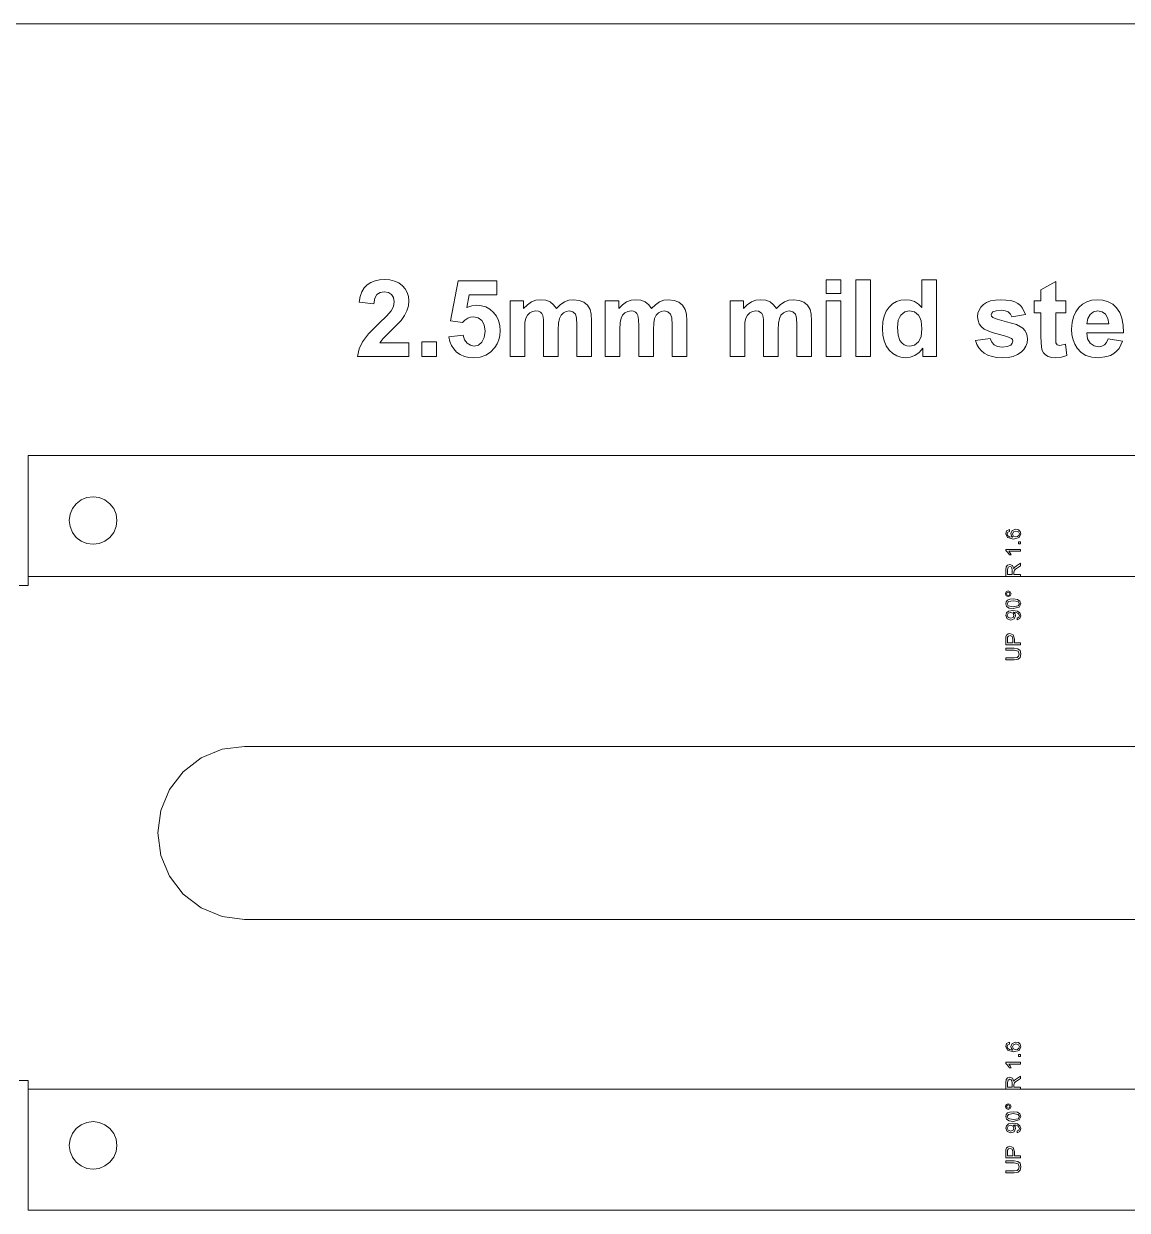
# Model space of a CAD drawing. Extents: x -144 to 2042, y -154 to 468.
# Drawn here: x 208 to 463, y 193.5 to 467.7 of the extents above; entities that cross this region are included whole.
import ezdxf

# ---------------------------------------------------------------- set-up
doc = ezdxf.new("R2010")
doc.units = 0
doc.layers.add('2.5mm mild steel', color=7, linetype='BYLAYER', lineweight=5)
doc.layers.add('Layer0', color=7, linetype='BYLAYER', lineweight=5)

msp = doc.modelspace()

# ---------------------------------------------------------------- linework, layer by layer
at = {"layer": '2.5mm mild steel'}
for p, q in [((290.24, 408.48), (291.38, 408.55)), ((291.38, 408.55), (292.62, 408.47)), ((393.45, 405.34), (393.45, 408.48)), ((393.45, 408.48), (396.85, 408.48)), ((396.85, 408.48), (396.85, 405.34)), ((400.32, 390.78), (400.32, 408.48)), ((400.32, 408.48), (403.72, 408.48)), ((403.72, 408.48), (403.72, 390.78)), ((415.56, 402.11), (415.56, 408.48)), ((415.56, 408.48), (418.95, 408.48)), ((418.95, 408.48), (418.95, 390.78)), ((286.13, 405.72), (286.68, 406.63)), ((286.68, 406.63), (287.4, 407.33)), ((287.4, 407.33), (288.24, 407.87)), ((288.24, 407.87), (289.19, 408.25)), ((289.19, 408.25), (290.24, 408.48)), ((291.3, 405.74), (290.34, 405.58)), ((292.26, 405.59), (291.3, 405.74)), ((292.62, 408.47), (293.72, 408.2)), ((293.72, 408.2), (294.68, 407.76)), ((294.68, 407.76), (295.5, 407.14)), ((295.5, 407.14), (296.15, 406.39)), ((296.15, 406.39), (296.62, 405.56)), ((306.62, 399.03), (308.36, 408.24)), ((308.36, 408.24), (317.33, 408.24)), ((317.33, 408.24), (317.33, 405.06)), ((443.07, 406.15), (446.48, 408.13)), ((443.07, 403.6), (443.07, 406.15)), ((446.48, 408.13), (446.48, 403.6)), ((285.5, 403.31), (285.73, 404.62)), ((288.88, 402.98), (285.5, 403.31)), ((285.73, 404.62), (286.13, 405.72)), ((289.11, 404.25), (288.88, 402.98)), ((289.61, 405.1), (289.11, 404.25)), ((290.34, 405.58), (289.61, 405.1)), ((292.98, 405.13), (292.26, 405.59)), ((293.44, 404.39), (292.98, 405.13)), ((293.42, 402.35), (293.59, 403.39)), ((293.59, 403.39), (293.44, 404.39)), ((296.62, 405.56), (296.9, 404.64)), ((297, 403.63), (296.89, 402.46)), ((296.9, 404.64), (297, 403.63)), ((310.93, 405.06), (310.4, 402.06)), ((317.33, 405.06), (310.93, 405.06)), ((320.38, 403.6), (323.51, 403.6)), ((320.38, 390.78), (320.38, 403.6)), ((323.51, 403.6), (323.51, 401.85)), ((324.39, 402.75), (325.34, 403.38)), ((325.34, 403.38), (326.38, 403.77)), ((326.38, 403.77), (327.5, 403.89)), ((327.5, 403.89), (328.65, 403.77)), ((328.65, 403.77), (329.64, 403.39)), ((329.64, 403.39), (330.46, 402.75)), ((332, 402.75), (332.95, 403.39)), ((332.95, 403.39), (333.96, 403.77)), ((333.96, 403.77), (335.04, 403.89)), ((335.04, 403.89), (336.34, 403.75)), ((336.34, 403.75), (337.43, 403.32)), ((337.43, 403.32), (338.28, 402.61)), ((342.36, 403.6), (345.49, 403.6)), ((342.36, 390.78), (342.36, 403.6)), ((345.49, 403.6), (345.49, 401.85)), ((346.37, 402.75), (347.33, 403.38)), ((347.33, 403.38), (348.37, 403.77)), ((348.37, 403.77), (349.49, 403.89)), ((349.49, 403.89), (350.64, 403.77)), ((350.64, 403.77), (351.62, 403.39)), ((351.62, 403.39), (352.45, 402.75)), ((353.99, 402.75), (354.93, 403.39)), ((354.93, 403.39), (355.94, 403.77)), ((355.94, 403.77), (357.02, 403.89)), ((357.02, 403.89), (358.32, 403.75)), ((358.32, 403.75), (359.41, 403.32)), ((359.41, 403.32), (360.26, 402.61)), ((371.22, 403.6), (374.34, 403.6)), ((371.22, 390.78), (371.22, 403.6)), ((374.34, 403.6), (374.34, 401.85)), ((375.22, 402.75), (376.18, 403.38)), ((376.18, 403.38), (377.22, 403.77)), ((377.22, 403.77), (378.34, 403.89)), ((378.34, 403.89), (379.49, 403.77)), ((379.49, 403.77), (380.48, 403.39)), ((380.48, 403.39), (381.3, 402.75)), ((382.84, 402.75), (383.78, 403.39)), ((383.78, 403.39), (384.8, 403.77)), ((384.8, 403.77), (385.87, 403.89)), ((385.87, 403.89), (387.18, 403.75)), ((387.18, 403.75), (388.26, 403.32)), ((388.26, 403.32), (389.12, 402.61)), ((396.85, 405.34), (393.45, 405.34)), ((393.45, 390.78), (393.45, 403.6)), ((393.45, 403.6), (396.85, 403.6)), ((396.85, 403.6), (396.85, 390.78)), ((408.78, 402.94), (409.7, 403.47)), ((409.7, 403.47), (410.72, 403.79)), ((410.72, 403.79), (411.84, 403.89)), ((411.84, 403.89), (412.88, 403.78)), ((412.88, 403.78), (413.84, 403.45)), ((413.84, 403.45), (414.74, 402.89)), ((429.76, 402.76), (430.5, 403.26)), ((430.5, 403.26), (431.43, 403.61)), ((431.43, 403.61), (432.54, 403.82)), ((432.54, 403.82), (433.84, 403.89)), ((433.84, 403.89), (436.13, 403.68)), ((436.13, 403.68), (437.02, 403.41)), ((437.02, 403.41), (437.75, 403.04)), ((437.75, 403.04), (438.34, 402.56)), ((441.51, 400.9), (441.51, 403.6)), ((441.51, 403.6), (443.07, 403.6)), ((446.48, 403.6), (448.79, 403.6)), ((448.79, 403.6), (448.79, 400.9)), ((452.71, 402.88), (453.71, 403.44)), ((453.71, 403.44), (454.82, 403.78)), ((454.82, 403.78), (456.04, 403.89)), ((456.04, 403.89), (457.39, 403.78)), ((457.39, 403.78), (458.6, 403.42)), ((458.6, 403.42), (459.65, 402.83)), ((291.93, 400.21), (292.89, 401.31)), ((292.89, 401.31), (293.42, 402.35)), ((296.57, 401.35), (296.01, 400.25)), ((296.89, 402.46), (296.57, 401.35)), ((310.4, 402.06), (311.54, 402.48)), ((311.54, 402.48), (312.71, 402.63)), ((312.71, 402.63), (313.8, 402.52)), ((313.8, 402.52), (314.8, 402.22)), ((314.8, 402.22), (315.71, 401.7)), ((315.71, 401.7), (316.54, 400.98)), ((316.54, 400.98), (317.23, 400.1)), ((323.51, 401.85), (324.39, 402.75)), ((324.4, 400.36), (324.04, 399.66)), ((324.94, 400.88), (324.4, 400.36)), ((325.61, 401.19), (324.94, 400.88)), ((326.36, 401.3), (325.61, 401.19)), ((326.94, 401.23), (326.36, 401.3)), ((327.39, 401.03), (326.94, 401.23)), ((327.72, 400.7), (327.39, 401.03)), ((327.95, 400.22), (327.72, 400.7)), ((330.46, 402.75), (331.12, 401.85)), ((331.12, 401.85), (332, 402.75)), ((332.17, 400.33), (331.8, 399.59)), ((332.71, 400.86), (332.17, 400.33)), ((333.35, 401.19), (332.71, 400.86)), ((334.05, 401.3), (333.35, 401.19)), ((334.9, 401.12), (334.05, 401.3)), ((335.49, 400.57), (334.9, 401.12)), ((335.76, 399.68), (335.49, 400.57)), ((338.28, 402.61), (338.89, 401.64)), ((338.89, 401.64), (339.15, 400.56)), ((339.15, 400.56), (339.24, 398.98)), ((345.49, 401.85), (346.37, 402.75)), ((346.39, 400.36), (346.03, 399.66)), ((346.93, 400.88), (346.39, 400.36)), ((347.59, 401.19), (346.93, 400.88)), ((348.34, 401.3), (347.59, 401.19)), ((348.92, 401.23), (348.34, 401.3)), ((349.37, 401.03), (348.92, 401.23)), ((349.7, 400.7), (349.37, 401.03)), ((349.93, 400.22), (349.7, 400.7)), ((352.45, 402.75), (353.11, 401.85)), ((353.11, 401.85), (353.99, 402.75)), ((354.15, 400.33), (353.78, 399.59)), ((354.69, 400.86), (354.15, 400.33)), ((355.34, 401.19), (354.69, 400.86)), ((356.03, 401.3), (355.34, 401.19)), ((356.88, 401.12), (356.03, 401.3)), ((357.48, 400.57), (356.88, 401.12)), ((357.74, 399.68), (357.48, 400.57)), ((360.26, 402.61), (360.87, 401.64)), ((360.87, 401.64), (361.13, 400.56)), ((361.13, 400.56), (361.22, 398.98)), ((374.34, 401.85), (375.22, 402.75)), ((375.24, 400.36), (374.88, 399.66)), ((375.78, 400.88), (375.24, 400.36)), ((376.45, 401.19), (375.78, 400.88)), ((377.19, 401.3), (376.45, 401.19)), ((377.78, 401.23), (377.19, 401.3)), ((378.22, 401.03), (377.78, 401.23)), ((378.56, 400.7), (378.22, 401.03)), ((378.79, 400.22), (378.56, 400.7)), ((381.3, 402.75), (381.96, 401.85)), ((381.96, 401.85), (382.84, 402.75)), ((383, 400.33), (382.64, 399.59)), ((383.54, 400.86), (383, 400.33)), ((384.19, 401.19), (383.54, 400.86)), ((384.88, 401.3), (384.19, 401.19)), ((385.73, 401.12), (384.88, 401.3)), ((386.33, 400.57), (385.73, 401.12)), ((386.59, 399.68), (386.33, 400.57)), ((389.12, 402.61), (389.72, 401.64)), ((389.72, 401.64), (389.99, 400.56)), ((389.99, 400.56), (390.07, 398.98)), ((406.82, 400.11), (407.29, 401.25)), ((407.29, 401.25), (407.97, 402.2)), ((407.97, 402.2), (408.78, 402.94)), ((410.71, 400.34), (410.36, 399.8)), ((411.62, 401.06), (410.71, 400.34)), ((412.73, 401.3), (411.62, 401.06)), ((413.87, 401.06), (412.73, 401.3)), ((414.77, 400.33), (413.87, 401.06)), ((414.74, 402.89), (415.56, 402.11)), ((415.12, 399.76), (414.77, 400.33)), ((428.44, 399.96), (428.52, 400.76)), ((428.52, 400.76), (428.77, 401.49)), ((428.77, 401.49), (429.18, 402.16)), ((429.18, 402.16), (429.76, 402.76)), ((431.69, 400.78), (431.59, 400.39)), ((431.59, 400.39), (431.68, 400.06)), ((431.98, 401.08), (431.69, 400.78)), ((432.75, 401.36), (431.98, 401.08)), ((433.9, 401.46), (432.75, 401.36)), ((434.84, 401.36), (433.9, 401.46)), ((435.53, 401.06), (434.84, 401.36)), ((436.01, 400.57), (435.53, 401.06)), ((436.31, 399.91), (436.01, 400.57)), ((439.51, 400.5), (436.31, 399.91)), ((438.34, 402.56), (438.83, 401.97)), ((438.83, 401.97), (439.51, 400.5)), ((443.07, 400.9), (441.51, 400.9)), ((443.07, 395.31), (443.07, 400.9)), ((448.79, 400.9), (446.48, 400.9)), ((446.48, 400.9), (446.48, 395.73)), ((450.57, 399.94), (451.1, 401.1)), ((451.1, 401.1), (451.82, 402.09)), ((451.82, 402.09), (452.71, 402.88)), ((454.41, 400.49), (453.87, 399.54)), ((455.23, 401.1), (454.41, 400.49)), ((456.24, 401.3), (455.23, 401.1)), ((457.2, 401.11), (456.24, 401.3)), ((458.01, 400.53), (457.2, 401.11)), ((458.56, 399.59), (458.01, 400.53)), ((459.65, 402.83), (460.55, 402)), ((460.55, 402), (461.27, 400.93)), ((461.27, 400.93), (461.77, 399.61)), ((287.7, 396.03), (290.08, 398.41)), ((290.08, 398.41), (291.93, 400.21)), ((295.21, 399.09), (292.99, 396.83)), ((296.01, 400.25), (295.21, 399.09)), ((309.37, 398.63), (306.62, 399.03)), ((309.97, 399.2), (309.37, 398.63)), ((310.6, 399.6), (309.97, 399.2)), ((311.28, 399.84), (310.6, 399.6)), ((311.99, 399.92), (311.28, 399.84)), ((313.05, 399.72), (311.99, 399.92)), ((313.89, 399.11), (313.05, 399.72)), ((314.44, 398.09), (313.89, 399.11)), ((314.62, 396.66), (314.44, 398.09)), ((317.23, 400.1), (317.72, 399.1)), ((317.72, 399.1), (318.01, 397.97)), ((318.01, 397.97), (318.11, 396.72)), ((323.84, 398.6), (323.77, 397.01)), ((324.04, 399.66), (323.84, 398.6)), ((328.08, 399.35), (327.95, 400.22)), ((328.13, 397.81), (328.08, 399.35)), ((328.13, 390.78), (328.13, 397.81)), ((331.59, 398.51), (331.52, 396.94)), ((331.8, 399.59), (331.59, 398.51)), ((335.84, 398.11), (335.76, 399.68)), ((335.84, 390.78), (335.84, 398.11)), ((339.24, 398.98), (339.24, 390.78)), ((345.82, 398.6), (345.76, 397.01)), ((346.03, 399.66), (345.82, 398.6)), ((350.07, 399.35), (349.93, 400.22)), ((350.11, 397.81), (350.07, 399.35)), ((350.11, 390.78), (350.11, 397.81)), ((353.58, 398.51), (353.51, 396.94)), ((353.78, 399.59), (353.58, 398.51)), ((357.83, 398.11), (357.74, 399.68)), ((357.83, 390.78), (357.83, 398.11)), ((361.22, 398.98), (361.22, 390.78)), ((374.68, 398.6), (374.61, 397.01)), ((374.88, 399.66), (374.68, 398.6)), ((378.92, 399.35), (378.79, 400.22)), ((378.97, 397.81), (378.92, 399.35)), ((378.97, 390.78), (378.97, 397.81)), ((382.43, 398.51), (382.36, 396.94)), ((382.64, 399.59), (382.43, 398.51)), ((386.68, 398.11), (386.59, 399.68)), ((386.68, 390.78), (386.68, 398.11)), ((390.07, 398.98), (390.07, 390.78)), ((406.43, 397.24), (406.53, 398.77)), ((406.53, 398.77), (406.82, 400.11)), ((410.1, 399.14), (409.9, 397.47)), ((410.36, 399.8), (410.1, 399.14)), ((415.37, 399.05), (415.12, 399.76)), ((415.57, 397.15), (415.37, 399.05)), ((428.54, 399.09), (428.44, 399.96)), ((428.82, 398.31), (428.54, 399.09)), ((429.3, 397.64), (428.82, 398.31)), ((429.96, 397.07), (429.3, 397.64)), ((431.68, 400.06), (431.93, 399.78)), ((431.93, 399.78), (432.95, 399.37)), ((432.95, 399.37), (435.1, 398.82)), ((435.1, 398.82), (437.4, 398.14)), ((437.4, 398.14), (438.88, 397.31)), ((450.16, 397.1), (450.26, 398.6)), ((450.26, 398.6), (450.57, 399.94)), ((453.87, 399.54), (453.7, 398.29)), ((453.7, 398.29), (458.77, 398.29)), ((458.77, 398.29), (458.56, 399.59)), ((461.77, 399.61), (462.06, 398.04)), ((462.06, 398.04), (462.13, 396.22)), ((286.26, 394.17), (287.7, 396.03)), ((290.95, 394.88), (290.26, 393.93)), ((292.99, 396.83), (290.95, 394.88)), ((306.21, 395.33), (309.59, 395.68)), ((306.44, 394.28), (306.21, 395.33)), ((309.59, 395.68), (309.87, 394.66)), ((313.88, 394.06), (314.44, 395.14)), ((314.44, 395.14), (314.62, 396.66)), ((318.03, 395.66), (317.79, 394.66)), ((318.11, 396.72), (318.03, 395.66)), ((323.77, 397.01), (323.77, 390.78)), ((331.52, 396.94), (331.52, 390.78)), ((345.76, 397.01), (345.76, 390.78)), ((353.51, 396.94), (353.51, 390.78)), ((374.61, 397.01), (374.61, 390.78)), ((382.36, 396.94), (382.36, 390.78)), ((406.53, 395.74), (406.43, 397.24)), ((406.83, 394.41), (406.53, 395.74)), ((409.9, 397.47), (410.04, 395.7)), ((410.04, 395.7), (410.46, 394.5)), ((415.11, 394.73), (415.37, 395.41)), ((415.37, 395.41), (415.57, 397.15)), ((427.97, 394.44), (431.37, 394.96)), ((431.81, 396.29), (429.96, 397.07)), ((431.37, 394.96), (431.7, 394.09)), ((435.16, 395.42), (431.81, 396.29)), ((436.3, 394.97), (435.16, 395.42)), ((436.48, 394.69), (436.3, 394.97)), ((438.88, 397.31), (439.35, 396.82)), ((439.35, 396.82), (439.68, 396.23)), ((439.68, 396.23), (439.88, 395.56)), ((439.94, 394.79), (439.85, 393.94)), ((439.88, 395.56), (439.94, 394.79)), ((443.18, 392.92), (443.07, 395.31)), ((446.48, 395.73), (446.54, 393.9)), ((450.24, 395.82), (450.16, 397.1)), ((450.48, 394.66), (450.24, 395.82)), ((462.13, 396.22), (453.64, 396.22)), ((453.64, 396.22), (453.86, 394.87)), ((453.86, 394.87), (454.46, 393.87)), ((458.23, 394.03), (458.57, 394.86)), ((458.57, 394.86), (461.95, 394.3)), ((285.1, 390.78), (285.49, 392.52)), ((285.49, 392.52), (286.26, 394.17)), ((290.26, 393.93), (297, 393.93)), ((297, 393.93), (297, 390.78)), ((300.01, 390.78), (300.01, 394.18)), ((300.01, 394.18), (303.41, 394.18)), ((303.41, 394.18), (303.41, 390.78)), ((306.82, 393.34), (306.44, 394.28)), ((307.36, 392.51), (306.82, 393.34)), ((308.05, 391.8), (307.36, 392.51)), ((309.87, 394.66), (310.44, 393.87)), ((310.44, 393.87), (311.21, 393.37)), ((311.21, 393.37), (312.09, 393.2)), ((312.09, 393.2), (313.07, 393.41)), ((313.07, 393.41), (313.88, 394.06)), ((316.84, 392.82), (315.9, 391.8)), ((317.4, 393.71), (316.84, 392.82)), ((317.79, 394.66), (317.4, 393.71)), ((407.32, 393.25), (406.83, 394.41)), ((408.01, 392.27), (407.32, 393.25)), ((408.83, 391.5), (408.01, 392.27)), ((410.46, 394.5), (410.92, 393.92)), ((410.92, 393.92), (411.45, 393.51)), ((411.45, 393.51), (412.06, 393.26)), ((412.06, 393.26), (412.76, 393.17)), ((412.76, 393.17), (413.84, 393.42)), ((413.84, 393.42), (414.75, 394.17)), ((414.75, 394.17), (415.11, 394.73)), ((415.8, 392.67), (414.94, 391.71)), ((415.8, 390.78), (415.8, 392.67)), ((428.27, 393.58), (427.97, 394.44)), ((428.7, 392.81), (428.27, 393.58)), ((429.27, 392.13), (428.7, 392.81)), ((429.97, 391.56), (429.27, 392.13)), ((431.7, 394.09), (432.25, 393.46)), ((432.25, 393.46), (433.05, 393.07)), ((433.05, 393.07), (434.11, 392.94)), ((434.11, 392.94), (435.27, 393.06)), ((435.27, 393.06), (436.09, 393.43)), ((436.09, 393.43), (436.43, 393.82)), ((436.43, 393.82), (436.54, 394.33)), ((436.54, 394.33), (436.48, 394.69)), ((439.12, 392.43), (438.47, 391.76)), ((439.58, 393.15), (439.12, 392.43)), ((439.85, 393.94), (439.58, 393.15)), ((443.37, 392.17), (443.18, 392.92)), ((443.66, 391.6), (443.37, 392.17)), ((446.54, 393.9), (446.84, 393.48)), ((446.84, 393.48), (447.42, 393.31)), ((447.42, 393.31), (448.78, 393.63)), ((448.78, 393.63), (449.07, 391)), ((450.87, 393.61), (450.48, 394.66)), ((451.43, 392.68), (450.87, 393.61)), ((452.34, 391.72), (451.43, 392.68)), ((454.46, 393.87), (455.34, 393.24)), ((455.34, 393.24), (456.41, 393.03)), ((456.41, 393.03), (457.15, 393.14)), ((457.15, 393.14), (457.75, 393.46)), ((457.75, 393.46), (458.23, 394.03)), ((461.11, 392.66), (460.55, 392.01)), ((461.95, 394.3), (461.11, 392.66)), ((297, 390.78), (285.1, 390.78)), ((303.41, 390.78), (300.01, 390.78)), ((308.88, 391.22), (308.05, 391.8)), ((309.83, 390.81), (308.88, 391.22)), ((310.88, 390.56), (309.83, 390.81)), ((312.05, 390.48), (310.88, 390.56)), ((313.5, 390.63), (312.05, 390.48)), ((314.78, 391.07), (313.5, 390.63)), ((315.9, 391.8), (314.78, 391.07)), ((323.77, 390.78), (320.38, 390.78)), ((331.52, 390.78), (328.13, 390.78)), ((339.24, 390.78), (335.84, 390.78)), ((345.76, 390.78), (342.36, 390.78)), ((353.51, 390.78), (350.11, 390.78)), ((361.22, 390.78), (357.83, 390.78)), ((374.61, 390.78), (371.22, 390.78)), ((382.36, 390.78), (378.97, 390.78)), ((390.07, 390.78), (386.68, 390.78)), ((396.85, 390.78), (393.45, 390.78)), ((403.72, 390.78), (400.32, 390.78)), ((409.74, 390.94), (408.83, 391.5)), ((410.73, 390.6), (409.74, 390.94)), ((411.79, 390.49), (410.73, 390.6)), ((412.87, 390.63), (411.79, 390.49)), ((413.95, 391.03), (412.87, 390.63)), ((414.94, 391.71), (413.95, 391.03)), ((418.95, 390.78), (415.8, 390.78)), ((430.8, 391.09), (429.97, 391.56)), ((431.77, 390.76), (430.8, 391.09)), ((432.87, 390.56), (431.77, 390.76)), ((434.11, 390.49), (432.87, 390.56)), ((435.47, 390.57), (434.11, 390.49)), ((436.65, 390.81), (435.47, 390.57)), ((437.65, 391.21), (436.65, 390.81)), ((438.47, 391.76), (437.65, 391.21)), ((444.1, 391.15), (443.66, 391.6)), ((444.74, 390.8), (444.1, 391.15)), ((445.52, 390.57), (444.74, 390.8)), ((446.39, 390.49), (445.52, 390.57)), ((447.81, 390.62), (446.39, 390.49)), ((449.07, 391), (447.81, 390.62)), ((453.47, 391.04), (452.34, 391.72)), ((454.81, 390.63), (453.47, 391.04)), ((456.38, 390.49), (454.81, 390.63)), ((458.31, 390.74), (456.38, 390.49)), ((459.15, 391.04), (458.31, 390.74)), ((459.89, 391.47), (459.15, 391.04)), ((460.55, 392.01), (459.89, 391.47))]:
    msp.add_line(p, q, dxfattribs=at)
at = {"layer": 'Layer0'}
for p, q in [((-143.91, 467.66), (1391.75, 467.66)), ((659.02, 367.88), (209.02, 367.88)), ((209.02, 339.94), (209.02, 367.88)), ((220.13, 356.77), (219.26, 355.63)), ((221.27, 357.65), (220.13, 356.77)), ((222.6, 358.19), (221.27, 357.65)), ((224.02, 358.38), (222.6, 358.19)), ((225.45, 358.19), (224.02, 358.38)), ((226.77, 357.65), (225.45, 358.19)), ((227.91, 356.77), (226.77, 357.65)), ((228.79, 355.63), (227.91, 356.77)), ((218.71, 354.31), (218.52, 352.88)), ((219.26, 355.63), (218.71, 354.31)), ((229.34, 354.31), (228.79, 355.63)), ((229.52, 352.88), (229.34, 354.31)), ((218.52, 352.88), (218.71, 351.46)), ((218.71, 351.46), (219.26, 350.13)), ((228.79, 350.13), (229.34, 351.46)), ((229.34, 351.46), (229.52, 352.88)), ((219.26, 350.13), (220.13, 348.99)), ((220.13, 348.99), (221.27, 348.12)), ((226.77, 348.12), (227.91, 348.99)), ((227.91, 348.99), (228.79, 350.13)), ((434.92, 349.83), (435.14, 350.49)), ((435.31, 348.96), (434.92, 349.83)), ((435.14, 350.49), (435.77, 350.8)), ((435.44, 350.22), (435.26, 349.8)), ((435.26, 349.8), (435.38, 349.45)), ((436.76, 348.59), (435.31, 348.96)), ((435.38, 349.45), (435.8, 349.13)), ((435.81, 350.38), (435.44, 350.22)), ((435.77, 350.8), (435.81, 350.38)), ((435.8, 349.13), (436.6, 349.01)), ((436.14, 349.85), (436.45, 350.57)), ((436.25, 349.38), (436.14, 349.85)), ((436.6, 349.01), (436.25, 349.38)), ((436.45, 350.57), (437.25, 350.86)), ((436.72, 350.24), (436.51, 349.76)), ((436.51, 349.76), (436.72, 349.28)), ((437.28, 350.43), (436.72, 350.24)), ((436.72, 349.28), (437.26, 349.08)), ((438.04, 348.92), (436.76, 348.59)), ((437.25, 350.86), (437.86, 350.72)), ((437.26, 349.08), (437.67, 349.17)), ((437.87, 350.24), (437.28, 350.43)), ((437.67, 349.17), (437.98, 349.43)), ((437.86, 350.72), (438.28, 350.34)), ((438.08, 349.78), (437.87, 350.24)), ((437.98, 349.43), (438.08, 349.78)), ((438.43, 349.79), (438.04, 348.92)), ((438.28, 350.34), (438.43, 349.79)), ((221.27, 348.12), (222.6, 347.57)), ((222.6, 347.57), (224.02, 347.38)), ((224.02, 347.38), (225.45, 347.57)), ((225.45, 347.57), (226.77, 348.12)), ((434.92, 345.92), (434.92, 346.19)), ((434.92, 346.19), (438.37, 346.19)), ((435.38, 345.54), (434.92, 345.92)), ((435.78, 344.92), (435.38, 345.54)), ((438.37, 345.77), (435.68, 345.77)), ((435.68, 345.77), (435.97, 345.37)), ((437.89, 347.51), (437.89, 347.99)), ((437.89, 347.99), (438.37, 347.99)), ((438.37, 347.51), (437.89, 347.51)), ((438.37, 347.99), (438.37, 347.51)), ((438.37, 346.19), (438.37, 345.77)), ((435.35, 342.58), (435.87, 342.72)), ((436.19, 344.92), (435.78, 344.92)), ((435.87, 342.72), (436.49, 342.49)), ((435.97, 345.37), (436.19, 344.92)), ((437.43, 342.41), (438.37, 343)), ((438.37, 343), (438.37, 342.43)), ((434.93, 341.5), (435.02, 342.2)), ((434.93, 339.97), (434.93, 341.5)), ((438.37, 339.97), (434.93, 339.97)), ((435.02, 342.2), (435.35, 342.58)), ((435.47, 342.08), (435.31, 341.52)), ((435.31, 341.52), (435.31, 340.43)), ((435.31, 340.43), (436.45, 340.43)), ((435.87, 342.25), (435.47, 342.08)), ((436.18, 342.16), (435.87, 342.25)), ((436.38, 341.89), (436.18, 342.16)), ((436.45, 341.41), (436.38, 341.89)), ((436.45, 340.43), (436.45, 341.41)), ((436.49, 342.49), (436.81, 341.75)), ((436.81, 341.75), (436.98, 342.03)), ((436.86, 341.21), (436.84, 340.96)), ((436.84, 340.96), (436.84, 340.43)), ((436.84, 340.43), (438.37, 340.43)), ((436.95, 341.42), (436.86, 341.21)), ((437.18, 341.65), (436.95, 341.42)), ((436.98, 342.03), (437.43, 342.41)), ((437.66, 341.98), (437.18, 341.65)), ((438.37, 342.43), (437.66, 341.98)), ((438.37, 340.43), (438.37, 339.97)), ((206.98, 337.9), (209.02, 337.9)), ((209.02, 337.9), (209.02, 339.94)), ((434.87, 335.95), (435.06, 336.41)), ((435.06, 335.49), (434.87, 335.95)), ((435.03, 334.13), (435.35, 334.48)), ((435.06, 336.41), (435.52, 336.6)), ((435.52, 335.3), (435.06, 335.49)), ((435.24, 336.23), (435.12, 335.95)), ((435.12, 335.95), (435.24, 335.67)), ((435.52, 336.35), (435.24, 336.23)), ((435.24, 335.67), (435.52, 335.56)), ((435.35, 334.48), (435.86, 334.69)), ((435.52, 336.6), (435.98, 336.41)), ((435.8, 336.23), (435.52, 336.35)), ((435.52, 335.56), (435.8, 335.67)), ((435.98, 335.49), (435.52, 335.3)), ((435.92, 335.95), (435.8, 336.23)), ((435.8, 335.67), (435.92, 335.95)), ((435.86, 334.69), (436.67, 334.77)), ((435.98, 336.41), (436.17, 335.95)), ((436.17, 335.95), (435.98, 335.49)), ((436.67, 334.77), (437.65, 334.65)), ((437.65, 334.65), (438.23, 334.27)), ((434.92, 333.65), (435.03, 334.13)), ((435.12, 333.02), (434.92, 333.65)), ((435.1, 331.55), (435.61, 331.97)), ((435.69, 332.65), (435.12, 333.02)), ((435.54, 334.14), (435.27, 333.64)), ((435.27, 333.64), (435.51, 333.18)), ((435.51, 333.18), (436.67, 332.96)), ((436.67, 334.34), (435.54, 334.14)), ((435.61, 331.97), (436.58, 332.11)), ((436.67, 332.53), (435.69, 332.65)), ((436.58, 332.11), (437.63, 331.97)), ((437.8, 334.14), (436.67, 334.34)), ((436.67, 332.96), (437.8, 333.16)), ((438.07, 332.87), (436.67, 332.53)), ((437.63, 331.97), (438.23, 331.55)), ((438.08, 333.65), (437.8, 334.14)), ((437.8, 333.16), (438.08, 333.65)), ((438.43, 333.65), (438.07, 332.87)), ((438.23, 334.27), (438.43, 333.65)), ((434.92, 330.93), (435.1, 331.55)), ((435.23, 330.16), (434.92, 330.93)), ((436.08, 329.85), (435.23, 330.16)), ((435.48, 331.45), (435.27, 330.99)), ((435.27, 330.99), (435.5, 330.5)), ((436.06, 331.65), (435.48, 331.45)), ((435.5, 330.5), (436.09, 330.29)), ((436.63, 331.46), (436.06, 331.65)), ((436.89, 330.15), (436.08, 329.85)), ((436.09, 330.29), (436.63, 330.48)), ((436.83, 330.97), (436.63, 331.46)), ((436.63, 330.48), (436.83, 330.97)), ((436.84, 331.69), (436.75, 331.69)), ((436.75, 331.69), (437.08, 331.35)), ((437.35, 331.63), (436.84, 331.69)), ((437.2, 330.87), (436.89, 330.15)), ((437.08, 331.35), (437.2, 330.87)), ((437.75, 331.47), (437.35, 331.63)), ((437.54, 330.32), (437.95, 330.52)), ((437.58, 329.92), (437.54, 330.32)), ((438.21, 330.22), (437.58, 329.92)), ((437.99, 331.23), (437.75, 331.47)), ((437.95, 330.52), (438.08, 330.89)), ((438.08, 330.89), (437.99, 331.23)), ((438.43, 330.88), (438.21, 330.22)), ((438.23, 331.55), (438.43, 330.88)), ((434.96, 325.97), (435.12, 326.39)), ((435.12, 326.39), (435.46, 326.67)), ((435.46, 326.67), (435.92, 326.77)), ((435.94, 326.3), (435.57, 326.19)), ((435.92, 326.77), (436.67, 326.49)), ((436.4, 326.12), (435.94, 326.3)), ((436.67, 326.49), (436.97, 325.48)), ((434.93, 325.44), (434.96, 325.97)), ((434.93, 324.15), (434.93, 325.44)), ((438.37, 324.15), (434.93, 324.15)), ((435.37, 325.91), (435.34, 325.48)), ((435.34, 325.48), (435.34, 324.6)), ((435.34, 324.6), (436.57, 324.6)), ((435.57, 326.19), (435.37, 325.91)), ((436.57, 325.49), (436.4, 326.12)), ((436.57, 324.6), (436.57, 325.49)), ((436.97, 325.48), (436.97, 324.6)), ((436.97, 324.6), (438.37, 324.6)), ((438.37, 324.6), (438.37, 324.15)), ((434.93, 322.93), (434.93, 323.39)), ((434.93, 323.39), (436.92, 323.39)), ((436.92, 322.93), (434.93, 322.93)), ((434.93, 320.68), (434.93, 321.14)), ((434.93, 321.14), (436.92, 321.14)), ((436.92, 323.39), (437.74, 323.27)), ((437.79, 322.72), (436.92, 322.93)), ((436.92, 321.14), (437.58, 321.22)), ((437.78, 320.81), (436.92, 320.68)), ((437.58, 321.22), (437.9, 321.51)), ((437.74, 323.27), (438.24, 322.85)), ((438.26, 321.25), (437.78, 320.81)), ((438.02, 322), (437.79, 322.72)), ((437.9, 321.51), (438.02, 322)), ((438.24, 322.85), (438.43, 322.04)), ((438.43, 322.04), (438.26, 321.25)), ((436.92, 320.68), (434.93, 320.68)), ((253.85, 300.02), (249.02, 298.02)), ((259.02, 300.7), (253.85, 300.02)), ((609.02, 300.7), (259.02, 300.7)), ((249.02, 298.02), (244.88, 294.84)), ((244.88, 294.84), (241.7, 290.7)), ((241.7, 290.7), (239.7, 285.87)), ((239.7, 285.87), (239.02, 280.7)), ((239.02, 280.7), (239.7, 275.52)), ((239.7, 275.52), (241.7, 270.7)), ((241.7, 270.7), (244.88, 266.56)), ((244.88, 266.56), (249.02, 263.38)), ((249.02, 263.38), (253.85, 261.38)), ((253.85, 261.38), (259.02, 260.7)), ((259.02, 260.7), (609.02, 260.7)), ((434.92, 231.34), (435.14, 232.01)), ((435.31, 230.48), (434.92, 231.34)), ((435.14, 232.01), (435.77, 232.32)), ((435.44, 231.74), (435.26, 231.32)), ((435.26, 231.32), (435.38, 230.96)), ((436.76, 230.11), (435.31, 230.48)), ((435.38, 230.96), (435.8, 230.65)), ((435.81, 231.9), (435.44, 231.74)), ((435.77, 232.32), (435.81, 231.9)), ((435.8, 230.65), (436.6, 230.53)), ((436.14, 231.36), (436.45, 232.08)), ((436.25, 230.9), (436.14, 231.36)), ((436.6, 230.53), (436.25, 230.9)), ((436.45, 232.08), (437.25, 232.38)), ((436.72, 231.76), (436.51, 231.28)), ((436.51, 231.28), (436.72, 230.79)), ((437.28, 231.95), (436.72, 231.76)), ((436.72, 230.79), (437.26, 230.59)), ((438.04, 230.44), (436.76, 230.11)), ((437.25, 232.38), (437.86, 232.24)), ((437.26, 230.59), (437.67, 230.69)), ((437.87, 231.76), (437.28, 231.95)), ((437.67, 230.69), (437.98, 230.95)), ((437.86, 232.24), (438.28, 231.86)), ((438.08, 231.3), (437.87, 231.76)), ((437.98, 230.95), (438.08, 231.3)), ((438.43, 231.3), (438.04, 230.44)), ((438.28, 231.86), (438.43, 231.3)), ((434.92, 227.44), (434.92, 227.71)), ((434.92, 227.71), (438.37, 227.71)), ((437.89, 229.03), (437.89, 229.51)), ((437.89, 229.51), (438.37, 229.51)), ((438.37, 229.03), (437.89, 229.03)), ((438.37, 229.51), (438.37, 229.03)), ((438.37, 227.71), (438.37, 227.29)), ((435.38, 227.06), (434.92, 227.44)), ((435.78, 226.44), (435.38, 227.06)), ((438.37, 227.29), (435.68, 227.29)), ((435.68, 227.29), (435.97, 226.89)), ((436.19, 226.44), (435.78, 226.44)), ((435.97, 226.89), (436.19, 226.44)), ((209.02, 223.5), (206.98, 223.5)), ((209.02, 221.46), (209.02, 223.5)), ((434.93, 223.01), (435.02, 223.71)), ((434.93, 221.49), (434.93, 223.01)), ((435.02, 223.71), (435.35, 224.1)), ((435.47, 223.59), (435.31, 223.03)), ((435.31, 223.03), (435.31, 221.94)), ((435.35, 224.1), (435.87, 224.24)), ((435.87, 223.77), (435.47, 223.59)), ((435.87, 224.24), (436.49, 224)), ((436.18, 223.68), (435.87, 223.77)), ((436.38, 223.41), (436.18, 223.68)), ((436.45, 222.92), (436.38, 223.41)), ((436.45, 221.94), (436.45, 222.92)), ((436.49, 224), (436.81, 223.27)), ((436.81, 223.27), (436.98, 223.54)), ((436.86, 222.72), (436.84, 222.47)), ((436.84, 222.47), (436.84, 221.94)), ((436.95, 222.93), (436.86, 222.72)), ((437.18, 223.16), (436.95, 222.93)), ((436.98, 223.54), (437.43, 223.92)), ((437.66, 223.49), (437.18, 223.16)), ((437.43, 223.92), (438.37, 224.52)), ((438.37, 223.95), (437.66, 223.49)), ((438.37, 224.52), (438.37, 223.95)), ((209.02, 193.51), (209.02, 221.46)), ((438.37, 221.49), (434.93, 221.49)), ((435.31, 221.94), (436.45, 221.94)), ((436.84, 221.94), (438.37, 221.94)), ((438.37, 221.94), (438.37, 221.49)), ((434.87, 217.47), (435.06, 217.93)), ((435.06, 217.01), (434.87, 217.47)), ((435.06, 217.93), (435.52, 218.12)), ((435.52, 216.82), (435.06, 217.01)), ((435.24, 217.75), (435.12, 217.47)), ((435.12, 217.47), (435.24, 217.19)), ((435.52, 217.86), (435.24, 217.75)), ((435.24, 217.19), (435.52, 217.07)), ((435.52, 218.12), (435.98, 217.93)), ((435.8, 217.75), (435.52, 217.86)), ((435.52, 217.07), (435.8, 217.19)), ((435.98, 217.01), (435.52, 216.82)), ((435.92, 217.47), (435.8, 217.75)), ((435.8, 217.19), (435.92, 217.47)), ((435.98, 217.93), (436.17, 217.47)), ((436.17, 217.47), (435.98, 217.01)), ((224.02, 214.01), (222.6, 213.83)), ((225.45, 213.83), (224.02, 214.01)), ((434.92, 215.16), (435.03, 215.65)), ((435.12, 214.54), (434.92, 215.16)), ((435.03, 215.65), (435.35, 215.99)), ((435.69, 214.17), (435.12, 214.54)), ((435.54, 215.65), (435.27, 215.16)), ((435.27, 215.16), (435.51, 214.69)), ((435.35, 215.99), (435.86, 216.21)), ((435.51, 214.69), (436.67, 214.48)), ((436.67, 215.85), (435.54, 215.65)), ((436.67, 214.04), (435.69, 214.17)), ((435.86, 216.21), (436.67, 216.29)), ((436.67, 216.29), (437.65, 216.16)), ((437.8, 215.65), (436.67, 215.85)), ((436.67, 214.48), (437.8, 214.67)), ((438.07, 214.38), (436.67, 214.04)), ((437.65, 216.16), (438.23, 215.79)), ((438.08, 215.16), (437.8, 215.65)), ((437.8, 214.67), (438.08, 215.16)), ((438.43, 215.16), (438.07, 214.38)), ((438.23, 215.79), (438.43, 215.16)), ((219.26, 211.26), (218.71, 209.94)), ((220.13, 212.4), (219.26, 211.26)), ((221.27, 213.28), (220.13, 212.4)), ((222.6, 213.83), (221.27, 213.28)), ((226.77, 213.28), (225.45, 213.83)), ((227.91, 212.4), (226.77, 213.28)), ((228.79, 211.26), (227.91, 212.4)), ((229.34, 209.94), (228.79, 211.26)), ((434.92, 212.45), (435.1, 213.06)), ((435.23, 211.68), (434.92, 212.45)), ((435.1, 213.06), (435.61, 213.49)), ((436.08, 211.37), (435.23, 211.68)), ((435.48, 212.97), (435.27, 212.5)), ((435.27, 212.5), (435.5, 212.01)), ((436.06, 213.16), (435.48, 212.97)), ((435.5, 212.01), (436.09, 211.8)), ((435.61, 213.49), (436.58, 213.63)), ((436.63, 212.97), (436.06, 213.16)), ((436.89, 211.66), (436.08, 211.37)), ((436.09, 211.8), (436.63, 212)), ((436.58, 213.63), (437.63, 213.49)), ((436.83, 212.49), (436.63, 212.97)), ((436.63, 212), (436.83, 212.49)), ((436.84, 213.21), (436.75, 213.21)), ((436.75, 213.21), (437.08, 212.86)), ((437.35, 213.15), (436.84, 213.21)), ((437.2, 212.39), (436.89, 211.66)), ((437.08, 212.86), (437.2, 212.39)), ((437.75, 212.99), (437.35, 213.15)), ((437.54, 211.84), (437.95, 212.03)), ((437.58, 211.43), (437.54, 211.84)), ((438.21, 211.74), (437.58, 211.43)), ((437.63, 213.49), (438.23, 213.06)), ((437.99, 212.75), (437.75, 212.99)), ((437.95, 212.03), (438.08, 212.41)), ((438.08, 212.41), (437.99, 212.75)), ((438.43, 212.4), (438.21, 211.74)), ((438.23, 213.06), (438.43, 212.4)), ((218.71, 209.94), (218.52, 208.51)), ((218.52, 208.51), (218.71, 207.09)), ((229.52, 208.51), (229.34, 209.94)), ((229.34, 207.09), (229.52, 208.51)), ((218.71, 207.09), (219.26, 205.76)), ((219.26, 205.76), (220.13, 204.62)), ((227.91, 204.62), (228.79, 205.76)), ((228.79, 205.76), (229.34, 207.09)), ((434.93, 206.96), (434.96, 207.48)), ((434.93, 205.66), (434.93, 206.96)), ((438.37, 205.66), (434.93, 205.66)), ((434.96, 207.48), (435.12, 207.91)), ((435.12, 207.91), (435.46, 208.18)), ((435.37, 207.42), (435.34, 207)), ((435.34, 207), (435.34, 206.12)), ((435.34, 206.12), (436.57, 206.12)), ((435.57, 207.71), (435.37, 207.42)), ((435.46, 208.18), (435.92, 208.29)), ((435.94, 207.82), (435.57, 207.71)), ((435.92, 208.29), (436.67, 208.01)), ((436.4, 207.63), (435.94, 207.82)), ((436.57, 207.01), (436.4, 207.63)), ((436.57, 206.12), (436.57, 207.01)), ((436.67, 208.01), (436.97, 207)), ((436.97, 207), (436.97, 206.12)), ((436.97, 206.12), (438.37, 206.12)), ((438.37, 206.12), (438.37, 205.66)), ((220.13, 204.62), (221.27, 203.75)), ((221.27, 203.75), (222.6, 203.2)), ((222.6, 203.2), (224.02, 203.01)), ((224.02, 203.01), (225.45, 203.2)), ((225.45, 203.2), (226.77, 203.75)), ((226.77, 203.75), (227.91, 204.62)), ((434.93, 204.45), (434.93, 204.9)), ((434.93, 204.9), (436.92, 204.9)), ((436.92, 204.45), (434.93, 204.45)), ((436.92, 204.9), (437.74, 204.79)), ((437.79, 204.23), (436.92, 204.45)), ((437.58, 202.74), (437.9, 203.02)), ((437.74, 204.79), (438.24, 204.36)), ((438.02, 203.52), (437.79, 204.23)), ((437.9, 203.02), (438.02, 203.52)), ((438.24, 204.36), (438.43, 203.56)), ((438.43, 203.56), (438.26, 202.77)), ((434.93, 202.2), (434.93, 202.65)), ((434.93, 202.65), (436.92, 202.65)), ((436.92, 202.2), (434.93, 202.2)), ((436.92, 202.65), (437.58, 202.74)), ((437.78, 202.33), (436.92, 202.2)), ((438.26, 202.77), (437.78, 202.33)), ((659.02, 193.51), (209.02, 193.51))]:
    msp.add_line(p, q, dxfattribs=at)
at = {"layer": 'Layer0', "color": 2, "true_color": 0xffff00}
for p, q in [((209.02, 339.94), (659.02, 339.94)), ((209.02, 221.46), (659.02, 221.46))]:
    msp.add_line(p, q, dxfattribs=at)

doc.saveas('drawing.dxf')
